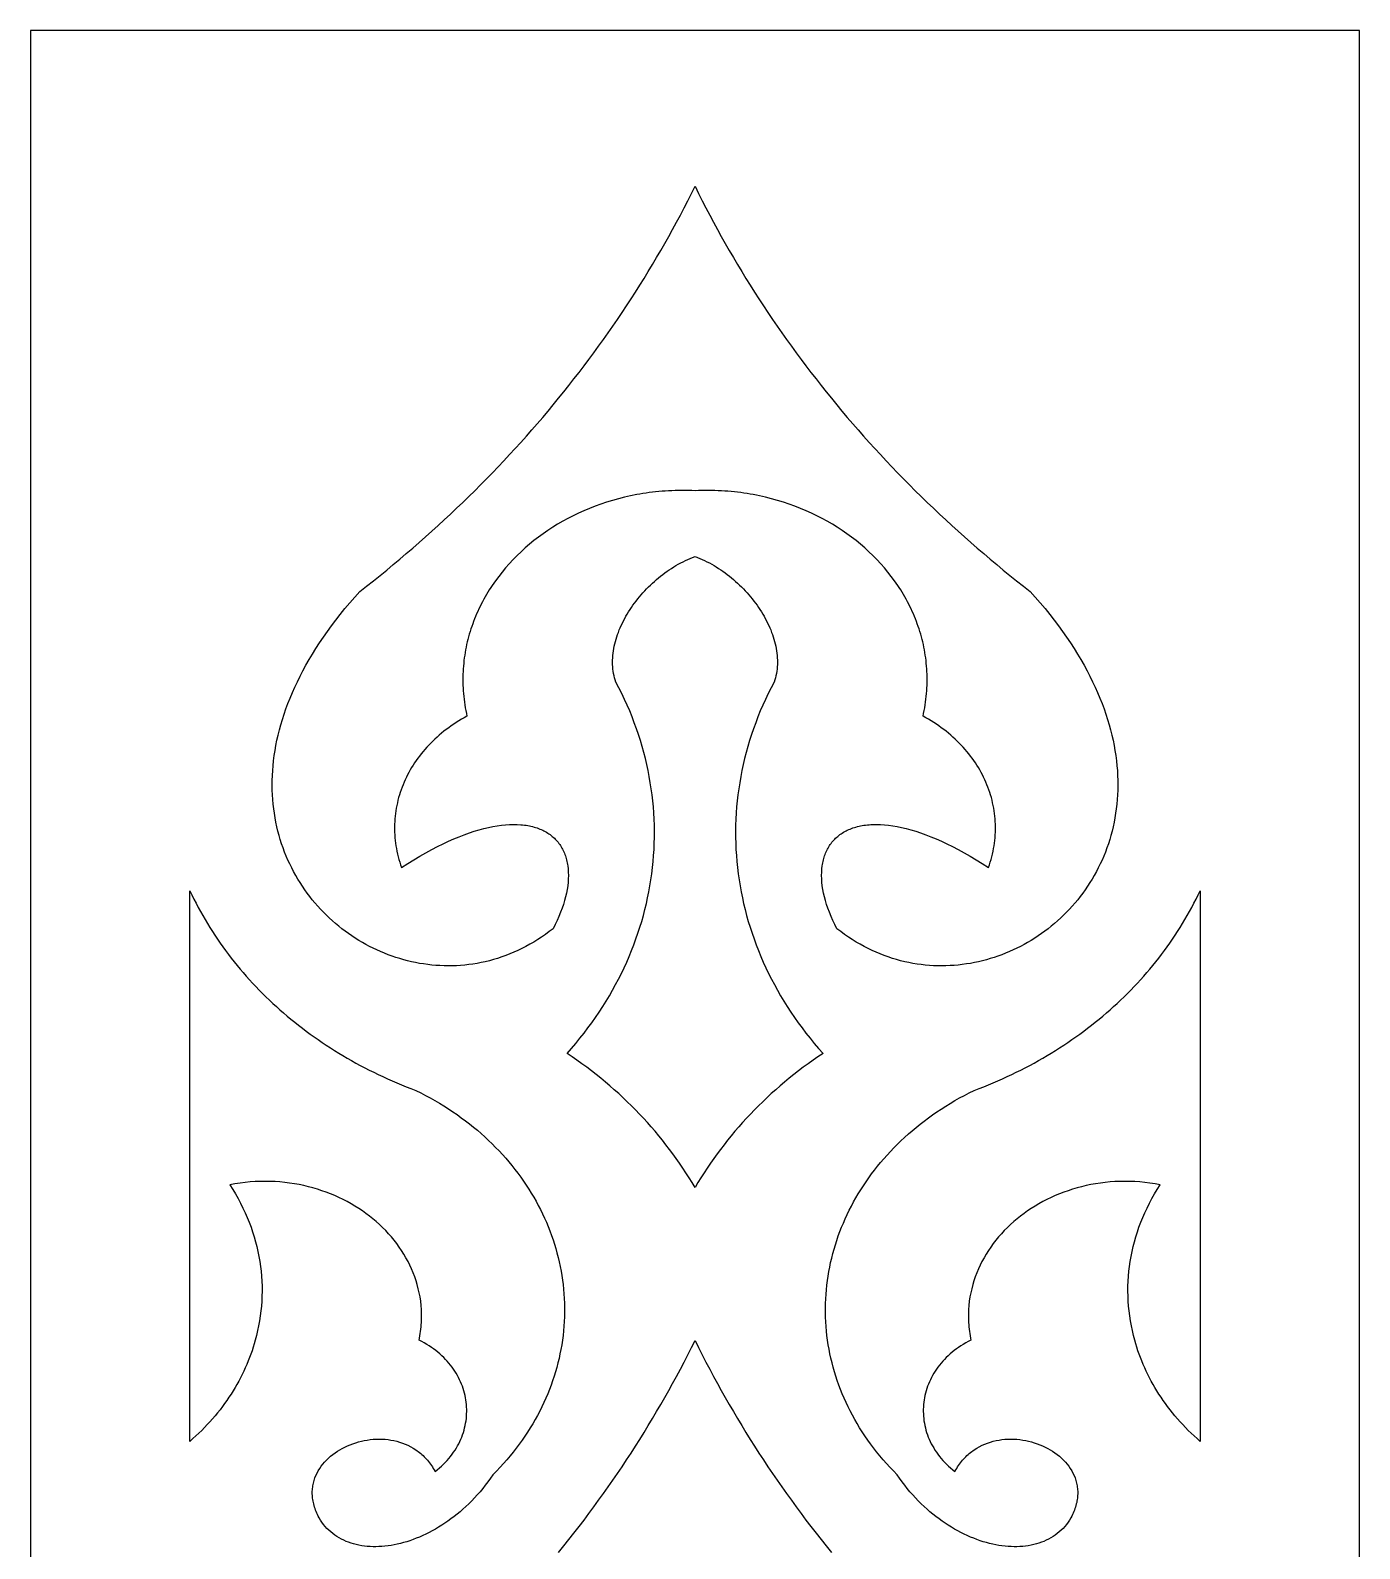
# Model space of a CAD drawing. Extents: x 2404 to 3052, y -2673 to -933.
# Drawn here: x 2801.7 to 3051.7, y -1238.8 to -953.1 of the extents above; entities that cross this region are included whole.
import ezdxf

# ---------------------------------------------------------------- set-up
doc = ezdxf.new("R2010")
doc.units = 0
doc.layers.add('LAYER_1', color=18, linetype='CONTINUOUS')

msp = doc.modelspace()

# ---------------------------------------------------------------- linework, layer by layer
at = {"layer": 'LAYER_1'}
for points in [[(2801.7, -2653.09), (3051.7, -2653.09), (3051.7, -953.09), (2801.7, -953.09)], [(2926.7, -982.43), (2927.37, -983.79), (2928.05, -985.15), (2928.75, -986.5), (2929.46, -987.85), (2930.17, -989.19), (2930.9, -990.53), (2931.64, -991.86), (2932.38, -993.19), (2933.14, -994.51), (2933.91, -995.83), (2934.69, -997.14), (2935.48, -998.45), (2936.27, -999.75), (2937.08, -1001.05), (2937.9, -1002.34), (2938.73, -1003.63), (2939.57, -1004.92), (2940.42, -1006.19), (2941.28, -1007.47), (2942.15, -1008.73), (2943.03, -1010), (2943.92, -1011.25), (2944.82, -1012.5), (2945.72, -1013.75), (2946.64, -1014.99), (2947.57, -1016.23), (2948.51, -1017.46), (2949.46, -1018.68), (2950.41, -1019.9), (2951.38, -1021.11), (2952.36, -1022.32), (2953.34, -1023.52), (2954.34, -1024.71), (2955.34, -1025.9), (2956.36, -1027.09), (2957.38, -1028.26), (2958.41, -1029.43), (2959.46, -1030.6), (2960.51, -1031.76), (2961.57, -1032.91), (2962.64, -1034.06), (2963.72, -1035.2), (2964.81, -1036.34), (2965.91, -1037.46), (2967.01, -1038.59), (2968.13, -1039.7), (2969.25, -1040.81), (2970.39, -1041.91), (2971.53, -1043.01), (2972.68, -1044.1), (2973.84, -1045.18), (2975.01, -1046.26), (2976.19, -1047.33), (2977.38, -1048.39), (2978.57, -1049.45), (2979.78, -1050.5), (2980.99, -1051.54), (2982.21, -1052.58), (2983.44, -1053.61), (2984.68, -1054.63), (2985.93, -1055.64), (2987.18, -1056.65), (2988.45, -1057.65), (2989.72, -1058.65), (2990.69, -1059.73), (2991.63, -1060.81), (2992.53, -1061.89), (2993.4, -1062.97), (2994.24, -1064.04), (2995.05, -1065.12), (2995.83, -1066.18), (2996.58, -1067.25), (2997.3, -1068.31), (2997.98, -1069.37), (2998.64, -1070.43), (2999.27, -1071.48), (2999.86, -1072.52), (3000.43, -1073.57), (3000.97, -1074.61), (3001.48, -1075.64), (3001.97, -1076.67), (3002.42, -1077.7), (3002.85, -1078.72), (3003.25, -1079.73), (3003.62, -1080.74), (3003.97, -1081.74), (3004.29, -1082.74), (3004.59, -1083.73), (3004.86, -1084.72), (3005.1, -1085.7), (3005.32, -1086.67), (3005.51, -1087.64), (3005.68, -1088.6), (3005.83, -1089.55), (3005.95, -1090.5), (3006.05, -1091.44), (3006.13, -1092.37), (3006.18, -1093.3), (3006.21, -1094.21), (3006.22, -1095.12), (3006.2, -1096.02), (3006.17, -1096.91), (3006.11, -1097.8), (3006.03, -1098.67), (3005.93, -1099.54), (3005.81, -1100.4), (3005.67, -1101.25), (3005.52, -1102.09), (3005.34, -1102.92), (3005.14, -1103.74), (3004.92, -1104.55), (3004.69, -1105.35), (3004.44, -1106.14), (3004.17, -1106.92), (3003.88, -1107.69), (3003.57, -1108.45), (3003.25, -1109.2), (3002.91, -1109.93), (3002.55, -1110.66), (3002.18, -1111.38), (3001.8, -1112.08), (3001.39, -1112.77), (3000.97, -1113.45), (3000.54, -1114.12), (3000.09, -1114.77), (2999.63, -1115.42), (2999.16, -1116.05), (2998.67, -1116.67), (2998.17, -1117.27), (2997.65, -1117.87), (2997.13, -1118.45), (2996.59, -1119.01), (2996.03, -1119.56), (2995.47, -1120.1), (2994.9, -1120.63), (2994.31, -1121.14), (2993.71, -1121.64), (2993.11, -1122.12), (2992.49, -1122.59), (2991.86, -1123.04), (2991.22, -1123.48), (2990.58, -1123.9), (2989.92, -1124.31), (2989.26, -1124.7), (2988.59, -1125.08), (2987.91, -1125.44), (2987.22, -1125.79), (2986.53, -1126.12), (2985.83, -1126.43), (2985.12, -1126.73), (2984.4, -1127.01), (2983.68, -1127.27), (2982.96, -1127.52), (2982.22, -1127.75), (2981.49, -1127.96), (2980.74, -1128.15), (2980, -1128.33), (2979.25, -1128.49), (2978.49, -1128.63), (2977.73, -1128.75), (2976.97, -1128.86), (2976.2, -1128.95), (2975.44, -1129.01), (2974.67, -1129.06), (2973.89, -1129.09), (2973.12, -1129.11), (2972.34, -1129.1), (2971.57, -1129.07), (2970.79, -1129.02), (2970.01, -1128.96), (2969.23, -1128.87), (2968.46, -1128.76), (2967.68, -1128.63), (2966.9, -1128.49), (2966.13, -1128.32), (2965.35, -1128.13), (2964.58, -1127.92), (2963.81, -1127.69), (2963.04, -1127.43), (2962.27, -1127.16), (2961.51, -1126.86), (2960.75, -1126.54), (2959.99, -1126.2), (2959.24, -1125.84), (2958.49, -1125.46), (2957.75, -1125.05), (2957.01, -1124.62), (2956.27, -1124.17), (2955.54, -1123.69), (2954.82, -1123.19), (2954.1, -1122.67), (2953.39, -1122.12), (2952.99, -1121.34), (2952.62, -1120.56), (2952.28, -1119.79), (2951.97, -1119.03), (2951.69, -1118.28), (2951.44, -1117.54), (2951.22, -1116.82), (2951.03, -1116.1), (2950.87, -1115.4), (2950.74, -1114.71), (2950.64, -1114.04), (2950.57, -1113.38), (2950.52, -1112.73), (2950.5, -1112.1), (2950.52, -1111.48), (2950.56, -1110.88), (2950.62, -1110.29), (2950.67, -1110.01), (2950.72, -1109.73), (2950.78, -1109.45), (2950.84, -1109.18), (2950.91, -1108.91), (2950.99, -1108.64), (2951.08, -1108.38), (2951.17, -1108.13), (2951.27, -1107.88), (2951.37, -1107.64), (2951.48, -1107.4), (2951.6, -1107.16), (2951.73, -1106.93), (2951.86, -1106.7), (2952, -1106.48), (2952.14, -1106.27), (2952.3, -1106.06), (2952.45, -1105.86), (2952.62, -1105.66), (2952.79, -1105.46), (2952.97, -1105.27), (2953.15, -1105.09), (2953.34, -1104.92), (2953.54, -1104.74), (2953.74, -1104.58), (2953.95, -1104.42), (2954.17, -1104.26), (2954.39, -1104.12), (2954.62, -1103.97), (2954.86, -1103.84), (2955.1, -1103.71), (2955.34, -1103.59), (2955.6, -1103.47), (2955.86, -1103.36), (2956.12, -1103.25), (2956.4, -1103.15), (2956.67, -1103.06), (2956.96, -1102.98), (2957.25, -1102.9), (2957.54, -1102.83), (2957.85, -1102.76), (2958.16, -1102.7), (2958.47, -1102.65), (2958.79, -1102.61), (2959.12, -1102.57), (2959.45, -1102.54), (2959.79, -1102.52), (2960.13, -1102.5), (2960.83, -1102.49), (2961.56, -1102.51), (2962.31, -1102.56), (2963.09, -1102.64), (2963.88, -1102.75), (2964.7, -1102.89), (2965.54, -1103.06), (2966.41, -1103.27), (2967.29, -1103.51), (2968.2, -1103.78), (2969.13, -1104.09), (2970.08, -1104.43), (2971.05, -1104.8), (2972.04, -1105.22), (2973.05, -1105.66), (2974.09, -1106.15), (2975.14, -1106.67), (2976.21, -1107.23), (2977.31, -1107.83), (2978.42, -1108.46), (2979.55, -1109.14), (2980.71, -1109.85), (2981.88, -1110.6), (2982.06, -1110.1), (2982.22, -1109.59), (2982.38, -1109.08), (2982.52, -1108.57), (2982.64, -1108.06), (2982.76, -1107.55), (2982.86, -1107.04), (2982.94, -1106.52), (2983.02, -1106.01), (2983.08, -1105.5), (2983.13, -1104.99), (2983.17, -1104.48), (2983.2, -1103.97), (2983.21, -1103.46), (2983.21, -1102.95), (2983.2, -1102.44), (2983.17, -1101.93), (2983.14, -1101.42), (2983.09, -1100.92), (2983.03, -1100.42), (2982.96, -1099.91), (2982.88, -1099.41), (2982.78, -1098.92), (2982.67, -1098.42), (2982.56, -1097.93), (2982.43, -1097.44), (2982.28, -1096.95), (2982.13, -1096.46), (2981.97, -1095.98), (2981.79, -1095.5), (2981.6, -1095.03), (2981.41, -1094.55), (2981.2, -1094.08), (2980.98, -1093.62), (2980.75, -1093.16), (2980.5, -1092.7), (2980.25, -1092.25), (2979.99, -1091.8), (2979.71, -1091.35), (2979.43, -1090.91), (2979.13, -1090.48), (2978.83, -1090.05), (2978.51, -1089.62), (2978.18, -1089.2), (2977.85, -1088.79), (2977.5, -1088.38), (2977.14, -1087.97), (2976.78, -1087.58), (2976.4, -1087.18), (2976.01, -1086.8), (2975.61, -1086.42), (2975.21, -1086.05), (2974.79, -1085.68), (2974.36, -1085.32), (2973.93, -1084.97), (2973.48, -1084.63), (2973.02, -1084.29), (2972.56, -1083.96), (2972.09, -1083.63), (2971.6, -1083.32), (2971.11, -1083.01), (2970.61, -1082.71), (2970.1, -1082.42), (2969.58, -1082.14), (2969.69, -1081.6), (2969.8, -1081.07), (2969.9, -1080.54), (2969.98, -1080.01), (2970.06, -1079.48), (2970.13, -1078.95), (2970.19, -1078.42), (2970.24, -1077.89), (2970.28, -1077.37), (2970.31, -1076.84), (2970.34, -1076.32), (2970.35, -1075.8), (2970.36, -1075.28), (2970.35, -1074.76), (2970.34, -1074.24), (2970.32, -1073.72), (2970.29, -1073.21), (2970.25, -1072.69), (2970.2, -1072.18), (2970.15, -1071.67), (2970.09, -1071.17), (2970.01, -1070.66), (2969.93, -1070.16), (2969.84, -1069.66), (2969.75, -1069.16), (2969.64, -1068.66), (2969.53, -1068.16), (2969.41, -1067.67), (2969.28, -1067.18), (2969.14, -1066.69), (2968.99, -1066.21), (2968.84, -1065.72), (2968.68, -1065.24), (2968.51, -1064.76), (2968.34, -1064.29), (2968.15, -1063.81), (2967.96, -1063.34), (2967.76, -1062.88), (2967.56, -1062.41), (2967.34, -1061.95), (2967.12, -1061.49), (2966.89, -1061.04), (2966.66, -1060.59), (2966.42, -1060.14), (2966.17, -1059.69), (2965.91, -1059.25), (2965.65, -1058.81), (2965.38, -1058.37), (2965.1, -1057.94), (2964.82, -1057.51), (2964.53, -1057.09), (2964.23, -1056.67), (2963.62, -1055.83), (2962.98, -1055.02), (2962.31, -1054.22), (2961.62, -1053.43), (2960.91, -1052.66), (2960.17, -1051.91), (2959.41, -1051.18), (2958.62, -1050.47), (2957.82, -1049.77), (2956.99, -1049.09), (2956.14, -1048.43), (2955.27, -1047.8), (2954.37, -1047.18), (2953.46, -1046.58), (2952.53, -1046), (2951.57, -1045.45), (2950.6, -1044.92), (2949.61, -1044.41), (2948.61, -1043.92), (2947.58, -1043.46), (2946.54, -1043.02), (2945.48, -1042.61), (2944.41, -1042.22), (2943.32, -1041.86), (2942.22, -1041.52), (2941.1, -1041.21), (2939.96, -1040.93), (2938.82, -1040.67), (2938.24, -1040.55), (2937.66, -1040.44), (2937.07, -1040.34), (2936.48, -1040.24), (2935.89, -1040.15), (2935.3, -1040.07), (2934.7, -1039.99), (2934.1, -1039.93), (2933.5, -1039.86), (2932.89, -1039.81), (2932.28, -1039.77), (2931.67, -1039.73), (2931.06, -1039.7), (2930.44, -1039.68), (2929.82, -1039.66), (2929.2, -1039.65), (2928.58, -1039.66), (2927.95, -1039.66), (2927.33, -1039.68), (2926.7, -1039.71), (2926.07, -1039.68), (2925.44, -1039.66), (2924.81, -1039.66), (2924.19, -1039.65), (2923.57, -1039.66), (2922.95, -1039.68), (2922.33, -1039.7), (2921.72, -1039.73), (2921.11, -1039.77), (2920.5, -1039.81), (2919.89, -1039.86), (2919.29, -1039.93), (2918.69, -1039.99), (2918.09, -1040.07), (2917.5, -1040.15), (2916.91, -1040.24), (2916.32, -1040.34), (2915.74, -1040.44), (2914.57, -1040.67), (2913.43, -1040.93), (2912.29, -1041.21), (2911.18, -1041.52), (2910.07, -1041.86), (2908.98, -1042.22), (2907.91, -1042.61), (2906.85, -1043.02), (2905.81, -1043.46), (2904.78, -1043.92), (2903.78, -1044.41), (2902.79, -1044.92), (2901.82, -1045.45), (2900.86, -1046), (2899.93, -1046.58), (2899.02, -1047.18), (2898.13, -1047.8), (2897.25, -1048.43), (2896.4, -1049.09), (2895.57, -1049.77), (2894.77, -1050.47), (2893.98, -1051.18), (2893.22, -1051.91), (2892.48, -1052.66), (2891.77, -1053.43), (2891.08, -1054.22), (2890.41, -1055.02), (2889.77, -1055.83), (2889.16, -1056.67), (2888.86, -1057.09), (2888.57, -1057.51), (2888.29, -1057.94), (2888.01, -1058.37), (2887.74, -1058.81), (2887.48, -1059.25), (2887.22, -1059.69), (2886.97, -1060.14), (2886.73, -1060.59), (2886.5, -1061.04), (2886.27, -1061.49), (2886.05, -1061.95), (2885.84, -1062.41), (2885.63, -1062.88), (2885.43, -1063.34), (2885.24, -1063.81), (2885.06, -1064.29), (2884.88, -1064.76), (2884.71, -1065.24), (2884.55, -1065.72), (2884.4, -1066.21), (2884.25, -1066.69), (2884.11, -1067.18), (2883.98, -1067.67), (2883.86, -1068.16), (2883.75, -1068.66), (2883.64, -1069.16), (2883.55, -1069.66), (2883.46, -1070.16), (2883.38, -1070.66), (2883.31, -1071.17), (2883.24, -1071.67), (2883.19, -1072.18), (2883.14, -1072.69), (2883.1, -1073.21), (2883.07, -1073.72), (2883.05, -1074.24), (2883.04, -1074.76), (2883.03, -1075.28), (2883.04, -1075.8), (2883.05, -1076.32), (2883.08, -1076.84), (2883.11, -1077.37), (2883.15, -1077.89), (2883.2, -1078.42), (2883.26, -1078.95), (2883.33, -1079.48), (2883.41, -1080.01), (2883.49, -1080.54), (2883.59, -1081.07), (2883.7, -1081.6), (2883.81, -1082.14), (2883.29, -1082.42), (2882.78, -1082.71), (2882.28, -1083.01), (2881.79, -1083.32), (2881.31, -1083.63), (2880.83, -1083.96), (2880.37, -1084.29), (2879.91, -1084.63), (2879.46, -1084.97), (2879.03, -1085.32), (2878.6, -1085.68), (2878.18, -1086.05), (2877.78, -1086.42), (2877.38, -1086.8), (2876.99, -1087.18), (2876.62, -1087.58), (2876.25, -1087.97), (2875.89, -1088.38), (2875.54, -1088.79), (2875.21, -1089.2), (2874.88, -1089.62), (2874.56, -1090.05), (2874.26, -1090.48), (2873.96, -1090.91), (2873.68, -1091.35), (2873.4, -1091.8), (2873.14, -1092.25), (2872.89, -1092.7), (2872.64, -1093.16), (2872.41, -1093.62), (2872.19, -1094.08), (2871.98, -1094.55), (2871.79, -1095.03), (2871.6, -1095.5), (2871.42, -1095.98), (2871.26, -1096.46), (2871.11, -1096.95), (2870.96, -1097.44), (2870.83, -1097.93), (2870.72, -1098.42), (2870.61, -1098.92), (2870.51, -1099.41), (2870.43, -1099.91), (2870.36, -1100.42), (2870.3, -1100.92), (2870.25, -1101.42), (2870.22, -1101.93), (2870.19, -1102.44), (2870.18, -1102.95), (2870.18, -1103.46), (2870.19, -1103.97), (2870.22, -1104.48), (2870.26, -1104.99), (2870.31, -1105.5), (2870.37, -1106.01), (2870.45, -1106.52), (2870.53, -1107.04), (2870.63, -1107.55), (2870.75, -1108.06), (2870.87, -1108.57), (2871.01, -1109.08), (2871.17, -1109.59), (2871.33, -1110.1), (2871.51, -1110.6), (2872.68, -1109.85), (2873.84, -1109.14), (2874.97, -1108.46), (2876.08, -1107.83), (2877.18, -1107.23), (2878.25, -1106.67), (2879.3, -1106.15), (2880.34, -1105.66), (2881.35, -1105.22), (2882.34, -1104.8), (2883.31, -1104.43), (2884.26, -1104.09), (2885.19, -1103.78), (2886.1, -1103.51), (2886.98, -1103.27), (2887.85, -1103.06), (2888.69, -1102.89), (2889.51, -1102.75), (2890.3, -1102.64), (2891.08, -1102.56), (2891.83, -1102.51), (2892.56, -1102.49), (2893.26, -1102.5), (2893.94, -1102.54), (2894.27, -1102.57), (2894.6, -1102.61), (2894.92, -1102.65), (2895.24, -1102.7), (2895.54, -1102.76), (2895.85, -1102.83), (2896.14, -1102.9), (2896.43, -1102.98), (2896.72, -1103.06), (2896.99, -1103.15), (2897.27, -1103.25), (2897.53, -1103.36), (2897.79, -1103.47), (2898.05, -1103.59), (2898.29, -1103.71), (2898.53, -1103.84), (2898.77, -1103.97), (2899, -1104.12), (2899.22, -1104.26), (2899.44, -1104.42), (2899.65, -1104.58), (2899.85, -1104.74), (2900.05, -1104.92), (2900.24, -1105.09), (2900.42, -1105.27), (2900.6, -1105.46), (2900.77, -1105.66), (2900.94, -1105.86), (2901.09, -1106.06), (2901.25, -1106.27), (2901.39, -1106.48), (2901.53, -1106.7), (2901.66, -1106.93), (2901.79, -1107.16), (2901.91, -1107.4), (2902.02, -1107.64), (2902.12, -1107.88), (2902.22, -1108.13), (2902.31, -1108.38), (2902.4, -1108.64), (2902.48, -1108.91), (2902.55, -1109.18), (2902.61, -1109.45), (2902.67, -1109.73), (2902.72, -1110.01), (2902.77, -1110.29), (2902.83, -1110.88), (2902.87, -1111.48), (2902.89, -1112.1), (2902.87, -1112.73), (2902.82, -1113.38), (2902.75, -1114.04), (2902.65, -1114.71), (2902.52, -1115.4), (2902.36, -1116.1), (2902.17, -1116.82), (2901.95, -1117.54), (2901.7, -1118.28), (2901.42, -1119.03), (2901.11, -1119.79), (2900.77, -1120.56), (2900.4, -1121.34), (2900, -1122.12), (2899.29, -1122.67), (2898.57, -1123.19), (2897.85, -1123.69), (2897.12, -1124.17), (2896.38, -1124.62), (2895.65, -1125.05), (2894.9, -1125.46), (2894.15, -1125.84), (2893.4, -1126.2), (2892.64, -1126.54), (2891.88, -1126.86), (2891.12, -1127.16), (2890.35, -1127.43), (2889.58, -1127.69), (2888.81, -1127.92), (2888.04, -1128.13), (2887.26, -1128.32), (2886.49, -1128.49), (2885.71, -1128.63), (2884.93, -1128.76), (2884.16, -1128.87), (2883.38, -1128.96), (2882.6, -1129.02), (2881.82, -1129.07), (2881.05, -1129.1), (2880.27, -1129.11), (2879.5, -1129.09), (2878.72, -1129.06), (2877.95, -1129.01), (2877.19, -1128.95), (2876.42, -1128.86), (2875.66, -1128.75), (2874.9, -1128.63), (2874.15, -1128.49), (2873.39, -1128.33), (2872.65, -1128.15), (2871.91, -1127.96), (2871.17, -1127.75), (2870.44, -1127.52), (2869.71, -1127.27), (2868.99, -1127.01), (2868.27, -1126.73), (2867.56, -1126.43), (2866.86, -1126.12), (2866.17, -1125.79), (2865.48, -1125.44), (2864.8, -1125.08), (2864.13, -1124.7), (2863.47, -1124.31), (2862.81, -1123.9), (2862.17, -1123.48), (2861.53, -1123.04), (2860.9, -1122.59), (2860.28, -1122.12), (2859.68, -1121.64), (2859.08, -1121.14), (2858.49, -1120.63), (2857.92, -1120.1), (2857.36, -1119.56), (2856.8, -1119.01), (2856.27, -1118.45), (2855.74, -1117.87), (2855.22, -1117.27), (2854.72, -1116.67), (2854.23, -1116.05), (2853.76, -1115.42), (2853.3, -1114.77), (2852.85, -1114.12), (2852.42, -1113.45), (2852, -1112.77), (2851.6, -1112.08), (2851.21, -1111.38), (2850.84, -1110.66), (2850.48, -1109.93), (2850.14, -1109.2), (2849.82, -1108.45), (2849.51, -1107.69), (2849.22, -1106.92), (2848.95, -1106.14), (2848.7, -1105.35), (2848.47, -1104.55), (2848.25, -1103.74), (2848.05, -1102.92), (2847.87, -1102.09), (2847.72, -1101.25), (2847.58, -1100.4), (2847.46, -1099.54), (2847.36, -1098.67), (2847.28, -1097.8), (2847.22, -1096.91), (2847.19, -1096.02), (2847.17, -1095.12), (2847.18, -1094.21), (2847.21, -1093.3), (2847.27, -1092.37), (2847.34, -1091.44), (2847.44, -1090.5), (2847.56, -1089.55), (2847.71, -1088.6), (2847.88, -1087.64), (2848.07, -1086.67), (2848.29, -1085.7), (2848.53, -1084.72), (2848.8, -1083.73), (2849.1, -1082.74), (2849.42, -1081.74), (2849.77, -1080.74), (2850.14, -1079.73), (2850.54, -1078.72), (2850.97, -1077.7), (2851.42, -1076.67), (2851.91, -1075.64), (2852.42, -1074.61), (2852.96, -1073.57), (2853.53, -1072.52), (2854.12, -1071.48), (2854.75, -1070.43), (2855.41, -1069.37), (2856.09, -1068.31), (2856.81, -1067.25), (2857.56, -1066.18), (2858.34, -1065.12), (2859.15, -1064.04), (2859.99, -1062.97), (2860.86, -1061.89), (2861.76, -1060.81), (2862.7, -1059.73), (2863.67, -1058.65), (2864.94, -1057.65), (2866.21, -1056.65), (2867.46, -1055.64), (2868.71, -1054.63), (2869.95, -1053.61), (2871.18, -1052.58), (2872.4, -1051.54), (2873.62, -1050.5), (2874.82, -1049.45), (2876.02, -1048.39), (2877.2, -1047.33), (2878.38, -1046.26), (2879.55, -1045.18), (2880.71, -1044.1), (2881.86, -1043.01), (2883, -1041.91), (2884.14, -1040.81), (2885.26, -1039.7), (2886.38, -1038.59), (2887.49, -1037.46), (2888.58, -1036.34), (2889.67, -1035.2), (2890.75, -1034.06), (2891.82, -1032.91), (2892.88, -1031.76), (2893.93, -1030.6), (2894.98, -1029.43), (2896.01, -1028.26), (2897.03, -1027.09), (2898.05, -1025.9), (2899.05, -1024.71), (2900.05, -1023.52), (2901.03, -1022.32), (2902.01, -1021.11), (2902.98, -1019.9), (2903.93, -1018.68), (2904.88, -1017.46), (2905.82, -1016.23), (2906.75, -1014.99), (2907.67, -1013.75), (2908.57, -1012.5), (2909.47, -1011.25), (2910.36, -1010), (2911.24, -1008.73), (2912.11, -1007.47), (2912.97, -1006.19), (2913.82, -1004.92), (2914.66, -1003.63), (2915.49, -1002.34), (2916.31, -1001.05), (2917.12, -999.75), (2917.91, -998.45), (2918.7, -997.14), (2919.48, -995.83), (2920.25, -994.51), (2921.01, -993.19), (2921.76, -991.86), (2922.49, -990.53), (2923.22, -989.19), (2923.94, -987.85), (2924.64, -986.5), (2925.34, -985.15), (2926.02, -983.79)], [(2926.7, -1052.1), (2927.15, -1052.27), (2927.61, -1052.46), (2928.06, -1052.65), (2928.51, -1052.86), (2928.95, -1053.07), (2929.4, -1053.3), (2929.83, -1053.54), (2930.27, -1053.78), (2930.7, -1054.04), (2931.12, -1054.31), (2931.54, -1054.59), (2931.96, -1054.87), (2932.37, -1055.16), (2932.77, -1055.47), (2933.17, -1055.78), (2933.57, -1056.1), (2933.95, -1056.42), (2934.34, -1056.76), (2934.71, -1057.1), (2935.08, -1057.45), (2935.44, -1057.8), (2935.8, -1058.17), (2936.14, -1058.53), (2936.49, -1058.91), (2936.82, -1059.29), (2937.14, -1059.67), (2937.46, -1060.06), (2937.77, -1060.46), (2938.07, -1060.86), (2938.36, -1061.26), (2938.64, -1061.67), (2938.92, -1062.08), (2939.18, -1062.49), (2939.43, -1062.91), (2939.68, -1063.33), (2939.91, -1063.76), (2940.14, -1064.19), (2940.35, -1064.61), (2940.56, -1065.05), (2940.75, -1065.48), (2940.93, -1065.91), (2941.1, -1066.35), (2941.26, -1066.78), (2941.41, -1067.22), (2941.54, -1067.66), (2941.67, -1068.1), (2941.78, -1068.54), (2941.88, -1068.97), (2941.96, -1069.41), (2942.03, -1069.85), (2942.09, -1070.28), (2942.14, -1070.71), (2942.17, -1071.14), (2942.19, -1071.57), (2942.2, -1072), (2942.19, -1072.43), (2942.16, -1072.85), (2942.13, -1073.27), (2942.07, -1073.68), (2942.01, -1074.1), (2941.92, -1074.51), (2941.82, -1074.91), (2941.71, -1075.31), (2941.58, -1075.71), (2941.01, -1076.79), (2940.47, -1077.87), (2939.95, -1078.96), (2939.46, -1080.05), (2938.98, -1081.15), (2938.53, -1082.26), (2938.11, -1083.37), (2937.7, -1084.48), (2937.32, -1085.6), (2936.96, -1086.72), (2936.63, -1087.84), (2936.32, -1088.97), (2936.03, -1090.09), (2935.76, -1091.23), (2935.52, -1092.36), (2935.3, -1093.5), (2935.1, -1094.64), (2934.92, -1095.77), (2934.77, -1096.92), (2934.64, -1098.06), (2934.53, -1099.2), (2934.44, -1100.34), (2934.38, -1101.49), (2934.34, -1102.63), (2934.32, -1103.78), (2934.33, -1104.92), (2934.35, -1106.06), (2934.4, -1107.2), (2934.47, -1108.34), (2934.57, -1109.48), (2934.68, -1110.62), (2934.82, -1111.76), (2934.98, -1112.89), (2935.16, -1114.02), (2935.37, -1115.15), (2935.6, -1116.28), (2935.84, -1117.4), (2936.12, -1118.52), (2936.41, -1119.63), (2936.72, -1120.74), (2937.06, -1121.85), (2937.42, -1122.96), (2937.8, -1124.05), (2938.2, -1125.15), (2938.62, -1126.23), (2939.07, -1127.32), (2939.53, -1128.39), (2940.02, -1129.47), (2940.53, -1130.53), (2941.07, -1131.59), (2941.62, -1132.64), (2942.19, -1133.69), (2942.79, -1134.72), (2943.41, -1135.76), (2944.05, -1136.78), (2944.71, -1137.79), (2945.39, -1138.8), (2946.1, -1139.8), (2946.82, -1140.79), (2947.57, -1141.77), (2948.34, -1142.74), (2949.12, -1143.7), (2949.93, -1144.66), (2950.77, -1145.6), (2949.82, -1146.23), (2948.89, -1146.87), (2947.97, -1147.53), (2947.06, -1148.19), (2946.17, -1148.87), (2945.28, -1149.55), (2944.41, -1150.25), (2943.55, -1150.96), (2942.71, -1151.68), (2941.87, -1152.41), (2941.05, -1153.15), (2940.24, -1153.9), (2939.44, -1154.66), (2938.65, -1155.43), (2937.88, -1156.21), (2937.12, -1156.99), (2936.37, -1157.79), (2935.63, -1158.6), (2934.91, -1159.42), (2934.2, -1160.24), (2933.5, -1161.08), (2932.82, -1161.92), (2932.15, -1162.77), (2931.49, -1163.63), (2930.84, -1164.5), (2930.21, -1165.38), (2929.59, -1166.26), (2928.98, -1167.16), (2928.39, -1168.06), (2927.81, -1168.97), (2927.25, -1169.88), (2926.7, -1170.81), (2926.14, -1169.88), (2925.58, -1168.97), (2925, -1168.06), (2924.41, -1167.16), (2923.8, -1166.26), (2923.18, -1165.38), (2922.55, -1164.5), (2921.9, -1163.63), (2921.24, -1162.77), (2920.57, -1161.92), (2919.89, -1161.08), (2919.19, -1160.24), (2918.48, -1159.42), (2917.76, -1158.6), (2917.02, -1157.79), (2916.27, -1156.99), (2915.51, -1156.21), (2914.74, -1155.43), (2913.95, -1154.66), (2913.15, -1153.9), (2912.34, -1153.15), (2911.52, -1152.41), (2910.68, -1151.68), (2909.84, -1150.96), (2908.98, -1150.25), (2908.11, -1149.55), (2907.22, -1148.87), (2906.33, -1148.19), (2905.42, -1147.53), (2904.5, -1146.87), (2903.57, -1146.23), (2902.63, -1145.6), (2903.46, -1144.66), (2904.27, -1143.7), (2905.06, -1142.74), (2905.82, -1141.77), (2906.57, -1140.79), (2907.29, -1139.8), (2908, -1138.8), (2908.68, -1137.79), (2909.34, -1136.78), (2909.98, -1135.76), (2910.6, -1134.72), (2911.2, -1133.69), (2911.77, -1132.64), (2912.32, -1131.59), (2912.86, -1130.53), (2913.37, -1129.47), (2913.86, -1128.39), (2914.32, -1127.32), (2914.77, -1126.23), (2915.19, -1125.15), (2915.59, -1124.05), (2915.97, -1122.96), (2916.33, -1121.85), (2916.67, -1120.74), (2916.98, -1119.63), (2917.28, -1118.52), (2917.55, -1117.4), (2917.79, -1116.28), (2918.02, -1115.15), (2918.23, -1114.02), (2918.41, -1112.89), (2918.57, -1111.76), (2918.71, -1110.62), (2918.82, -1109.48), (2918.92, -1108.34), (2918.99, -1107.2), (2919.04, -1106.06), (2919.06, -1104.92), (2919.07, -1103.78), (2919.05, -1102.63), (2919.01, -1101.49), (2918.95, -1100.34), (2918.86, -1099.2), (2918.75, -1098.06), (2918.62, -1096.92), (2918.47, -1095.77), (2918.29, -1094.64), (2918.09, -1093.5), (2917.87, -1092.36), (2917.63, -1091.23), (2917.36, -1090.09), (2917.07, -1088.97), (2916.76, -1087.84), (2916.43, -1086.72), (2916.07, -1085.6), (2915.69, -1084.48), (2915.28, -1083.37), (2914.86, -1082.26), (2914.41, -1081.15), (2913.93, -1080.05), (2913.44, -1078.96), (2912.92, -1077.87), (2912.38, -1076.79), (2911.81, -1075.71), (2911.68, -1075.31), (2911.57, -1074.91), (2911.47, -1074.51), (2911.38, -1074.1), (2911.32, -1073.68), (2911.26, -1073.27), (2911.23, -1072.85), (2911.2, -1072.43), (2911.19, -1072), (2911.2, -1071.57), (2911.22, -1071.14), (2911.25, -1070.71), (2911.3, -1070.28), (2911.36, -1069.85), (2911.43, -1069.41), (2911.51, -1068.97), (2911.61, -1068.54), (2911.72, -1068.1), (2911.85, -1067.66), (2911.98, -1067.22), (2912.13, -1066.78), (2912.29, -1066.35), (2912.46, -1065.91), (2912.64, -1065.48), (2912.83, -1065.05), (2913.04, -1064.61), (2913.25, -1064.19), (2913.48, -1063.76), (2913.71, -1063.33), (2913.96, -1062.91), (2914.21, -1062.49), (2914.48, -1062.08), (2914.75, -1061.67), (2915.03, -1061.26), (2915.32, -1060.86), (2915.62, -1060.46), (2915.93, -1060.06), (2916.25, -1059.67), (2916.57, -1059.29), (2916.91, -1058.91), (2917.25, -1058.53), (2917.59, -1058.17), (2917.95, -1057.8), (2918.31, -1057.45), (2918.68, -1057.1), (2919.05, -1056.76), (2919.44, -1056.42), (2919.82, -1056.1), (2920.22, -1055.78), (2920.62, -1055.47), (2921.02, -1055.16), (2921.43, -1054.87), (2921.85, -1054.59), (2922.27, -1054.31), (2922.69, -1054.04), (2923.12, -1053.78), (2923.56, -1053.54), (2924, -1053.3), (2924.44, -1053.07), (2924.88, -1052.86), (2925.33, -1052.65), (2925.78, -1052.46), (2926.24, -1052.27)], [(2831.7, -1114.99), (2832.07, -1115.77), (2832.46, -1116.56), (2832.85, -1117.33), (2833.26, -1118.1), (2833.68, -1118.87), (2834.1, -1119.63), (2834.54, -1120.39), (2834.99, -1121.14), (2835.45, -1121.88), (2835.92, -1122.62), (2836.4, -1123.36), (2836.88, -1124.09), (2837.38, -1124.81), (2837.89, -1125.53), (2838.41, -1126.24), (2838.94, -1126.94), (2839.47, -1127.64), (2840.02, -1128.34), (2840.58, -1129.02), (2841.14, -1129.7), (2841.72, -1130.38), (2842.3, -1131.05), (2842.9, -1131.71), (2843.5, -1132.37), (2844.11, -1133.01), (2844.73, -1133.66), (2845.36, -1134.29), (2846, -1134.92), (2846.65, -1135.54), (2847.3, -1136.16), (2847.97, -1136.77), (2848.64, -1137.37), (2849.32, -1137.97), (2850.01, -1138.55), (2850.71, -1139.13), (2851.41, -1139.71), (2852.13, -1140.27), (2852.85, -1140.83), (2853.58, -1141.38), (2854.31, -1141.93), (2855.06, -1142.46), (2855.81, -1142.99), (2856.57, -1143.51), (2857.34, -1144.02), (2858.12, -1144.53), (2858.9, -1145.02), (2859.69, -1145.51), (2860.49, -1145.99), (2861.3, -1146.47), (2862.11, -1146.93), (2862.93, -1147.39), (2863.75, -1147.84), (2864.59, -1148.28), (2865.43, -1148.71), (2866.27, -1149.13), (2867.13, -1149.54), (2867.99, -1149.95), (2868.85, -1150.35), (2869.73, -1150.73), (2870.61, -1151.11), (2871.49, -1151.48), (2872.38, -1151.85), (2873.28, -1152.2), (2874.19, -1152.54), (2875.1, -1153), (2876.01, -1153.47), (2876.9, -1153.95), (2877.77, -1154.44), (2878.64, -1154.95), (2879.48, -1155.47), (2880.32, -1156), (2881.14, -1156.55), (2881.94, -1157.1), (2882.74, -1157.67), (2883.51, -1158.25), (2884.28, -1158.84), (2885.02, -1159.44), (2885.76, -1160.05), (2886.48, -1160.67), (2887.18, -1161.3), (2887.87, -1161.94), (2888.55, -1162.59), (2889.2, -1163.26), (2889.85, -1163.93), (2890.48, -1164.61), (2891.09, -1165.29), (2891.69, -1165.99), (2892.27, -1166.7), (2892.84, -1167.41), (2893.39, -1168.13), (2893.92, -1168.87), (2894.44, -1169.6), (2894.95, -1170.35), (2895.43, -1171.1), (2895.9, -1171.86), (2896.36, -1172.63), (2896.8, -1173.4), (2897.22, -1174.18), (2897.62, -1174.97), (2898.01, -1175.76), (2898.38, -1176.56), (2898.74, -1177.36), (2899.08, -1178.17), (2899.4, -1178.99), (2899.7, -1179.81), (2899.99, -1180.63), (2900.26, -1181.46), (2900.51, -1182.29), (2900.74, -1183.13), (2900.96, -1183.97), (2901.16, -1184.82), (2901.34, -1185.66), (2901.5, -1186.52), (2901.65, -1187.37), (2901.78, -1188.23), (2901.89, -1189.09), (2901.98, -1189.95), (2902.05, -1190.82), (2902.1, -1191.68), (2902.14, -1192.55), (2902.16, -1193.42), (2902.16, -1194.3), (2902.14, -1195.17), (2902.1, -1196.04), (2902.04, -1196.92), (2901.96, -1197.79), (2901.87, -1198.67), (2901.75, -1199.55), (2901.62, -1200.4), (2901.47, -1201.26), (2901.3, -1202.11), (2901.12, -1202.96), (2900.91, -1203.81), (2900.69, -1204.65), (2900.45, -1205.49), (2900.19, -1206.33), (2899.92, -1207.17), (2899.63, -1208), (2899.32, -1208.82), (2898.99, -1209.65), (2898.64, -1210.46), (2898.27, -1211.28), (2897.89, -1212.08), (2897.49, -1212.89), (2897.07, -1213.68), (2896.64, -1214.48), (2896.18, -1215.26), (2895.71, -1216.04), (2895.22, -1216.82), (2894.72, -1217.58), (2894.19, -1218.34), (2893.65, -1219.1), (2893.09, -1219.84), (2892.51, -1220.58), (2891.92, -1221.31), (2891.31, -1222.04), (2890.68, -1222.75), (2890.03, -1223.46), (2889.37, -1224.16), (2888.68, -1224.85), (2888.22, -1225.52), (2887.75, -1226.18), (2887.26, -1226.82), (2886.77, -1227.44), (2886.26, -1228.05), (2885.75, -1228.64), (2885.23, -1229.21), (2884.7, -1229.76), (2884.16, -1230.3), (2883.61, -1230.82), (2883.06, -1231.33), (2882.5, -1231.81), (2881.94, -1232.28), (2881.37, -1232.73), (2880.8, -1233.17), (2880.22, -1233.59), (2879.63, -1233.99), (2879.05, -1234.37), (2878.46, -1234.74), (2877.87, -1235.09), (2877.27, -1235.42), (2876.67, -1235.73), (2876.08, -1236.03), (2875.48, -1236.31), (2874.88, -1236.57), (2874.28, -1236.82), (2873.68, -1237.05), (2873.08, -1237.26), (2872.48, -1237.45), (2871.89, -1237.62), (2871.3, -1237.78), (2870.71, -1237.92), (2870.12, -1238.04), (2869.54, -1238.14), (2868.96, -1238.23), (2868.38, -1238.3), (2867.81, -1238.35), (2867.25, -1238.38), (2866.69, -1238.4), (2866.14, -1238.4), (2865.59, -1238.38), (2865.06, -1238.34), (2864.53, -1238.28), (2864.01, -1238.21), (2863.49, -1238.12), (2862.99, -1238.01), (2862.49, -1237.88), (2862.01, -1237.74), (2861.54, -1237.57), (2861.07, -1237.39), (2860.62, -1237.19), (2860.18, -1236.97), (2859.75, -1236.74), (2859.34, -1236.48), (2858.94, -1236.21), (2858.55, -1235.92), (2858.18, -1235.61), (2857.82, -1235.29), (2857.47, -1234.94), (2857.14, -1234.58), (2856.83, -1234.2), (2856.54, -1233.8), (2856.26, -1233.38), (2855.99, -1232.94), (2855.84, -1232.65), (2855.7, -1232.36), (2855.57, -1232.07), (2855.44, -1231.78), (2855.33, -1231.49), (2855.23, -1231.21), (2855.14, -1230.93), (2855.05, -1230.64), (2854.98, -1230.36), (2854.92, -1230.09), (2854.86, -1229.81), (2854.81, -1229.54), (2854.78, -1229.27), (2854.75, -1229), (2854.73, -1228.73), (2854.72, -1228.46), (2854.72, -1228.2), (2854.72, -1227.94), (2854.74, -1227.68), (2854.76, -1227.42), (2854.79, -1227.17), (2854.83, -1226.92), (2854.87, -1226.67), (2854.93, -1226.42), (2854.99, -1226.18), (2855.05, -1225.93), (2855.13, -1225.69), (2855.21, -1225.46), (2855.4, -1224.99), (2855.61, -1224.54), (2855.85, -1224.1), (2856.11, -1223.67), (2856.4, -1223.26), (2856.71, -1222.86), (2857.04, -1222.47), (2857.39, -1222.09), (2857.76, -1221.73), (2858.15, -1221.39), (2858.56, -1221.06), (2858.99, -1220.74), (2859.43, -1220.45), (2859.89, -1220.16), (2860.36, -1219.9), (2860.84, -1219.65), (2861.34, -1219.42), (2861.84, -1219.2), (2862.36, -1219.01), (2862.88, -1218.83), (2863.42, -1218.68), (2863.96, -1218.54), (2864.5, -1218.42), (2865.05, -1218.32), (2865.61, -1218.25), (2866.16, -1218.19), (2866.72, -1218.16), (2867.28, -1218.15), (2867.84, -1218.16), (2868.4, -1218.19), (2868.96, -1218.25), (2869.51, -1218.33), (2870.06, -1218.43), (2870.61, -1218.56), (2871.14, -1218.71), (2871.68, -1218.89), (2872.2, -1219.09), (2872.71, -1219.32), (2873.22, -1219.58), (2873.71, -1219.86), (2874.19, -1220.17), (2874.42, -1220.33), (2874.66, -1220.51), (2874.89, -1220.69), (2875.11, -1220.87), (2875.33, -1221.06), (2875.55, -1221.26), (2875.76, -1221.47), (2875.97, -1221.69), (2876.18, -1221.91), (2876.38, -1222.14), (2876.57, -1222.37), (2876.76, -1222.62), (2876.95, -1222.87), (2877.13, -1223.13), (2877.31, -1223.39), (2877.48, -1223.67), (2877.65, -1223.95), (2877.81, -1224.24), (2878.22, -1223.91), (2878.63, -1223.57), (2879.01, -1223.23), (2879.38, -1222.87), (2879.74, -1222.51), (2880.08, -1222.15), (2880.41, -1221.78), (2880.72, -1221.4), (2881.01, -1221.01), (2881.29, -1220.62), (2881.56, -1220.23), (2881.81, -1219.82), (2882.04, -1219.42), (2882.26, -1219.01), (2882.46, -1218.6), (2882.65, -1218.18), (2882.83, -1217.76), (2882.99, -1217.33), (2883.13, -1216.91), (2883.26, -1216.48), (2883.37, -1216.05), (2883.47, -1215.61), (2883.56, -1215.18), (2883.63, -1214.74), (2883.69, -1214.3), (2883.73, -1213.86), (2883.75, -1213.42), (2883.77, -1212.98), (2883.76, -1212.54), (2883.75, -1212.11), (2883.71, -1211.67), (2883.67, -1211.23), (2883.61, -1210.79), (2883.53, -1210.36), (2883.44, -1209.93), (2883.34, -1209.5), (2883.22, -1209.07), (2883.09, -1208.64), (2882.95, -1208.22), (2882.79, -1207.8), (2882.61, -1207.39), (2882.43, -1206.98), (2882.22, -1206.57), (2882.01, -1206.17), (2881.78, -1205.77), (2881.53, -1205.38), (2881.28, -1204.99), (2881, -1204.61), (2880.72, -1204.24), (2880.42, -1203.87), (2880.11, -1203.51), (2879.78, -1203.15), (2879.44, -1202.81), (2879.09, -1202.47), (2878.72, -1202.13), (2878.34, -1201.81), (2877.94, -1201.49), (2877.54, -1201.19), (2877.11, -1200.89), (2876.68, -1200.6), (2876.23, -1200.32), (2875.77, -1200.05), (2875.3, -1199.79), (2874.81, -1199.55), (2874.89, -1199.13), (2874.96, -1198.71), (2875.03, -1198.29), (2875.09, -1197.88), (2875.14, -1197.46), (2875.18, -1197.05), (2875.22, -1196.63), (2875.24, -1196.22), (2875.26, -1195.81), (2875.27, -1195.4), (2875.28, -1195), (2875.27, -1194.59), (2875.25, -1193.78), (2875.19, -1192.98), (2875.1, -1192.19), (2874.98, -1191.4), (2874.83, -1190.63), (2874.66, -1189.85), (2874.46, -1189.09), (2874.24, -1188.34), (2873.98, -1187.59), (2873.7, -1186.86), (2873.4, -1186.13), (2873.07, -1185.42), (2872.72, -1184.71), (2872.34, -1184.02), (2871.94, -1183.34), (2871.52, -1182.67), (2871.07, -1182.01), (2870.6, -1181.37), (2870.11, -1180.73), (2869.6, -1180.11), (2869.07, -1179.51), (2868.52, -1178.92), (2867.95, -1178.34), (2867.36, -1177.78), (2866.75, -1177.23), (2866.12, -1176.7), (2865.47, -1176.19), (2864.81, -1175.69), (2864.13, -1175.21), (2863.44, -1174.74), (2862.72, -1174.3), (2862, -1173.87), (2861.26, -1173.46), (2860.5, -1173.07), (2859.73, -1172.7), (2858.94, -1172.34), (2858.15, -1172.01), (2857.34, -1171.7), (2856.51, -1171.41), (2855.68, -1171.13), (2854.83, -1170.89), (2853.98, -1170.66), (2853.11, -1170.45), (2852.24, -1170.27), (2851.35, -1170.11), (2850.46, -1169.97), (2849.55, -1169.86), (2848.64, -1169.77), (2847.72, -1169.71), (2846.8, -1169.67), (2845.87, -1169.66), (2844.93, -1169.67), (2843.99, -1169.71), (2843.04, -1169.77), (2842.08, -1169.86), (2841.13, -1169.98), (2840.16, -1170.13), (2839.2, -1170.3), (2839.75, -1171.16), (2840.27, -1172.03), (2840.77, -1172.9), (2841.23, -1173.78), (2841.68, -1174.67), (2842.09, -1175.56), (2842.49, -1176.46), (2842.85, -1177.36), (2843.19, -1178.27), (2843.5, -1179.18), (2843.79, -1180.1), (2844.05, -1181.01), (2844.29, -1181.94), (2844.5, -1182.86), (2844.68, -1183.79), (2844.84, -1184.72), (2844.98, -1185.65), (2845.08, -1186.58), (2845.17, -1187.52), (2845.23, -1188.45), (2845.26, -1189.38), (2845.27, -1190.32), (2845.25, -1191.25), (2845.21, -1192.18), (2845.14, -1193.11), (2845.05, -1194.04), (2844.93, -1194.96), (2844.79, -1195.89), (2844.63, -1196.81), (2844.44, -1197.72), (2844.22, -1198.64), (2843.98, -1199.55), (2843.79, -1200.2), (2843.59, -1200.86), (2843.38, -1201.51), (2843.15, -1202.16), (2842.91, -1202.81), (2842.66, -1203.45), (2842.39, -1204.09), (2842.11, -1204.73), (2841.82, -1205.36), (2841.52, -1205.99), (2841.2, -1206.61), (2840.88, -1207.23), (2840.53, -1207.85), (2840.18, -1208.46), (2839.81, -1209.07), (2839.44, -1209.67), (2839.04, -1210.27), (2838.64, -1210.87), (2838.22, -1211.45), (2837.8, -1212.04), (2837.36, -1212.62), (2836.9, -1213.19), (2836.44, -1213.75), (2835.96, -1214.32), (2835.47, -1214.87), (2834.97, -1215.42), (2834.45, -1215.96), (2833.93, -1216.5), (2833.39, -1217.03), (2832.84, -1217.55), (2832.27, -1218.06), (2831.7, -1218.57), (2831.7, -1199.55)], [(3021.69, -1199.55), (3021.69, -1218.57), (3021.12, -1218.06), (3020.55, -1217.55), (3020, -1217.03), (3019.46, -1216.5), (3018.94, -1215.96), (3018.42, -1215.42), (3017.92, -1214.87), (3017.43, -1214.32), (3016.95, -1213.75), (3016.49, -1213.19), (3016.04, -1212.62), (3015.59, -1212.04), (3015.17, -1211.45), (3014.75, -1210.87), (3014.35, -1210.27), (3013.96, -1209.67), (3013.58, -1209.07), (3013.21, -1208.46), (3012.86, -1207.85), (3012.52, -1207.23), (3012.19, -1206.61), (3011.87, -1205.99), (3011.57, -1205.36), (3011.28, -1204.73), (3011, -1204.09), (3010.73, -1203.45), (3010.48, -1202.81), (3010.24, -1202.16), (3010.01, -1201.51), (3009.8, -1200.86), (3009.6, -1200.2), (3009.41, -1199.55), (3009.17, -1198.64), (3008.95, -1197.72), (3008.76, -1196.81), (3008.6, -1195.89), (3008.46, -1194.96), (3008.34, -1194.04), (3008.25, -1193.11), (3008.18, -1192.18), (3008.14, -1191.25), (3008.12, -1190.32), (3008.13, -1189.38), (3008.16, -1188.45), (3008.22, -1187.52), (3008.31, -1186.58), (3008.41, -1185.65), (3008.55, -1184.72), (3008.71, -1183.79), (3008.89, -1182.86), (3009.1, -1181.94), (3009.34, -1181.01), (3009.6, -1180.1), (3009.89, -1179.18), (3010.2, -1178.27), (3010.54, -1177.36), (3010.9, -1176.46), (3011.3, -1175.56), (3011.71, -1174.67), (3012.16, -1173.78), (3012.62, -1172.9), (3013.12, -1172.03), (3013.64, -1171.16), (3014.19, -1170.3), (3013.23, -1170.13), (3012.26, -1169.98), (3011.31, -1169.86), (3010.35, -1169.77), (3009.4, -1169.71), (3008.46, -1169.67), (3007.52, -1169.66), (3006.59, -1169.67), (3005.67, -1169.71), (3004.75, -1169.77), (3003.84, -1169.86), (3002.93, -1169.97), (3002.04, -1170.11), (3001.15, -1170.27), (3000.28, -1170.45), (2999.41, -1170.66), (2998.56, -1170.89), (2997.71, -1171.13), (2996.88, -1171.41), (2996.05, -1171.7), (2995.24, -1172.01), (2994.45, -1172.34), (2993.66, -1172.7), (2992.89, -1173.07), (2992.14, -1173.46), (2991.39, -1173.87), (2990.67, -1174.3), (2989.95, -1174.74), (2989.26, -1175.21), (2988.58, -1175.69), (2987.92, -1176.19), (2987.27, -1176.7), (2986.64, -1177.23), (2986.03, -1177.78), (2985.44, -1178.34), (2984.87, -1178.92), (2984.32, -1179.51), (2983.79, -1180.11), (2983.28, -1180.73), (2982.79, -1181.37), (2982.32, -1182.01), (2981.87, -1182.67), (2981.45, -1183.34), (2981.05, -1184.02), (2980.67, -1184.71), (2980.32, -1185.42), (2979.99, -1186.13), (2979.69, -1186.86), (2979.41, -1187.59), (2979.16, -1188.34), (2978.93, -1189.09), (2978.73, -1189.85), (2978.56, -1190.63), (2978.41, -1191.4), (2978.29, -1192.19), (2978.2, -1192.98), (2978.15, -1193.78), (2978.13, -1194.19), (2978.12, -1194.59), (2978.11, -1195), (2978.12, -1195.4), (2978.13, -1195.81), (2978.15, -1196.22), (2978.17, -1196.63), (2978.21, -1197.05), (2978.25, -1197.46), (2978.3, -1197.88), (2978.36, -1198.29), (2978.43, -1198.71), (2978.5, -1199.13), (2978.58, -1199.55), (2978.09, -1199.79), (2977.62, -1200.05), (2977.16, -1200.32), (2976.71, -1200.6), (2976.28, -1200.89), (2975.85, -1201.19), (2975.45, -1201.49), (2975.05, -1201.81), (2974.67, -1202.13), (2974.3, -1202.47), (2973.95, -1202.81), (2973.61, -1203.15), (2973.28, -1203.51), (2972.97, -1203.87), (2972.67, -1204.24), (2972.39, -1204.61), (2972.11, -1204.99), (2971.86, -1205.38), (2971.61, -1205.77), (2971.38, -1206.17), (2971.17, -1206.57), (2970.97, -1206.98), (2970.78, -1207.39), (2970.6, -1207.8), (2970.44, -1208.22), (2970.3, -1208.64), (2970.17, -1209.07), (2970.05, -1209.5), (2969.95, -1209.93), (2969.86, -1210.36), (2969.78, -1210.79), (2969.72, -1211.23), (2969.68, -1211.67), (2969.64, -1212.11), (2969.63, -1212.54), (2969.63, -1212.98), (2969.64, -1213.42), (2969.66, -1213.86), (2969.71, -1214.3), (2969.76, -1214.74), (2969.83, -1215.18), (2969.92, -1215.61), (2970.02, -1216.05), (2970.13, -1216.48), (2970.26, -1216.91), (2970.41, -1217.33), (2970.56, -1217.76), (2970.74, -1218.18), (2970.93, -1218.6), (2971.13, -1219.01), (2971.35, -1219.42), (2971.59, -1219.82), (2971.83, -1220.23), (2972.1, -1220.62), (2972.38, -1221.01), (2972.67, -1221.4), (2972.98, -1221.78), (2973.31, -1222.15), (2973.65, -1222.51), (2974.01, -1222.87), (2974.38, -1223.23), (2974.76, -1223.57), (2975.17, -1223.91), (2975.58, -1224.24), (2975.74, -1223.95), (2975.91, -1223.67), (2976.08, -1223.39), (2976.26, -1223.13), (2976.44, -1222.87), (2976.63, -1222.62), (2976.82, -1222.37), (2977.01, -1222.14), (2977.21, -1221.91), (2977.42, -1221.69), (2977.63, -1221.47), (2977.84, -1221.26), (2978.06, -1221.06), (2978.28, -1220.87), (2978.51, -1220.69), (2978.73, -1220.51), (2978.97, -1220.33), (2979.2, -1220.17), (2979.68, -1219.86), (2980.17, -1219.58), (2980.68, -1219.32), (2981.19, -1219.09), (2981.72, -1218.89), (2982.25, -1218.71), (2982.78, -1218.56), (2983.33, -1218.43), (2983.88, -1218.33), (2984.43, -1218.25), (2984.99, -1218.19), (2985.55, -1218.16), (2986.11, -1218.15), (2986.67, -1218.16), (2987.23, -1218.19), (2987.78, -1218.25), (2988.34, -1218.32), (2988.89, -1218.42), (2989.43, -1218.54), (2989.97, -1218.68), (2990.51, -1218.83), (2991.03, -1219.01), (2991.55, -1219.2), (2992.05, -1219.42), (2992.55, -1219.65), (2993.03, -1219.9), (2993.5, -1220.16), (2993.96, -1220.45), (2994.4, -1220.74), (2994.83, -1221.06), (2995.24, -1221.39), (2995.63, -1221.73), (2996, -1222.09), (2996.35, -1222.47), (2996.68, -1222.86), (2996.99, -1223.26), (2997.28, -1223.67), (2997.54, -1224.1), (2997.78, -1224.54), (2997.99, -1224.99), (2998.18, -1225.46), (2998.26, -1225.69), (2998.34, -1225.93), (2998.4, -1226.18), (2998.47, -1226.42), (2998.52, -1226.67), (2998.56, -1226.92), (2998.6, -1227.17), (2998.63, -1227.42), (2998.65, -1227.68), (2998.67, -1227.94), (2998.67, -1228.2), (2998.67, -1228.46), (2998.66, -1228.73), (2998.64, -1229), (2998.61, -1229.27), (2998.58, -1229.54), (2998.53, -1229.81), (2998.48, -1230.09), (2998.41, -1230.36), (2998.34, -1230.64), (2998.25, -1230.93), (2998.16, -1231.21), (2998.06, -1231.49), (2997.95, -1231.78), (2997.82, -1232.07), (2997.69, -1232.36), (2997.55, -1232.65), (2997.4, -1232.94), (2997.13, -1233.38), (2996.86, -1233.8), (2996.56, -1234.2), (2996.25, -1234.58), (2995.92, -1234.94), (2995.57, -1235.29), (2995.21, -1235.61), (2994.84, -1235.92), (2994.45, -1236.21), (2994.05, -1236.48), (2993.64, -1236.74), (2993.21, -1236.97), (2992.77, -1237.19), (2992.32, -1237.39), (2991.85, -1237.57), (2991.38, -1237.74), (2990.9, -1237.88), (2990.4, -1238.01), (2989.9, -1238.12), (2989.38, -1238.21), (2988.86, -1238.28), (2988.33, -1238.34), (2987.8, -1238.38), (2987.25, -1238.4), (2986.7, -1238.4), (2986.14, -1238.38), (2985.58, -1238.35), (2985.01, -1238.3), (2984.43, -1238.23), (2983.85, -1238.14), (2983.27, -1238.04), (2982.68, -1237.92), (2982.09, -1237.78), (2981.5, -1237.62), (2980.91, -1237.45), (2980.31, -1237.26), (2979.71, -1237.05), (2979.11, -1236.82), (2978.51, -1236.57), (2977.91, -1236.31), (2977.32, -1236.03), (2976.72, -1235.73), (2976.12, -1235.42), (2975.53, -1235.09), (2974.93, -1234.74), (2974.34, -1234.37), (2973.76, -1233.99), (2973.17, -1233.59), (2972.59, -1233.17), (2972.02, -1232.73), (2971.45, -1232.28), (2970.89, -1231.81), (2970.33, -1231.33), (2969.78, -1230.82), (2969.23, -1230.3), (2968.69, -1229.76), (2968.16, -1229.21), (2967.64, -1228.64), (2967.13, -1228.05), (2966.62, -1227.44), (2966.13, -1226.82), (2965.64, -1226.18), (2965.17, -1225.52), (2964.71, -1224.85), (2964.02, -1224.15), (2963.35, -1223.45), (2962.7, -1222.74), (2962.07, -1222.02), (2961.46, -1221.3), (2960.86, -1220.56), (2960.28, -1219.82), (2959.72, -1219.07), (2959.18, -1218.32), (2958.65, -1217.56), (2958.15, -1216.79), (2957.66, -1216.01), (2957.19, -1215.23), (2956.73, -1214.45), (2956.3, -1213.65), (2955.88, -1212.86), (2955.48, -1212.05), (2955.1, -1211.25), (2954.73, -1210.43), (2954.39, -1209.62), (2954.06, -1208.8), (2953.75, -1207.97), (2953.46, -1207.14), (2953.18, -1206.31), (2952.93, -1205.47), (2952.69, -1204.63), (2952.47, -1203.79), (2952.27, -1202.95), (2952.08, -1202.1), (2951.92, -1201.25), (2951.77, -1200.4), (2951.64, -1199.55), (2951.52, -1198.68), (2951.43, -1197.81), (2951.35, -1196.95), (2951.29, -1196.08), (2951.26, -1195.21), (2951.23, -1194.35), (2951.23, -1193.48), (2951.25, -1192.62), (2951.28, -1191.76), (2951.34, -1190.89), (2951.41, -1190.04), (2951.5, -1189.18), (2951.6, -1188.32), (2951.73, -1187.47), (2951.87, -1186.62), (2952.03, -1185.77), (2952.21, -1184.92), (2952.41, -1184.08), (2952.62, -1183.24), (2952.85, -1182.41), (2953.1, -1181.58), (2953.36, -1180.75), (2953.65, -1179.93), (2953.95, -1179.11), (2954.26, -1178.3), (2954.6, -1177.49), (2954.95, -1176.68), (2955.32, -1175.89), (2955.7, -1175.09), (2956.11, -1174.31), (2956.52, -1173.53), (2956.96, -1172.75), (2957.41, -1171.98), (2957.88, -1171.22), (2958.36, -1170.47), (2958.86, -1169.72), (2959.38, -1168.98), (2959.91, -1168.25), (2960.46, -1167.52), (2961.03, -1166.8), (2961.61, -1166.09), (2962.21, -1165.39), (2962.82, -1164.7), (2963.45, -1164.02), (2964.09, -1163.34), (2964.75, -1162.68), (2965.43, -1162.02), (2966.12, -1161.38), (2966.82, -1160.74), (2967.54, -1160.12), (2968.28, -1159.5), (2969.03, -1158.9), (2969.8, -1158.3), (2970.58, -1157.72), (2971.38, -1157.15), (2972.19, -1156.59), (2973.01, -1156.04), (2973.85, -1155.5), (2974.71, -1154.98), (2975.58, -1154.46), (2976.46, -1153.96), (2977.36, -1153.48), (2978.28, -1153), (2979.2, -1152.54), (2980.11, -1152.2), (2981.01, -1151.85), (2981.9, -1151.48), (2982.78, -1151.11), (2983.66, -1150.73), (2984.54, -1150.35), (2985.4, -1149.95), (2986.26, -1149.54), (2987.12, -1149.13), (2987.96, -1148.71), (2988.8, -1148.28), (2989.64, -1147.84), (2990.46, -1147.39), (2991.28, -1146.93), (2992.09, -1146.47), (2992.9, -1145.99), (2993.7, -1145.51), (2994.49, -1145.02), (2995.27, -1144.53), (2996.05, -1144.02), (2996.82, -1143.51), (2997.58, -1142.99), (2998.33, -1142.46), (2999.08, -1141.93), (2999.81, -1141.38), (3000.54, -1140.83), (3001.27, -1140.27), (3001.98, -1139.71), (3002.68, -1139.13), (3003.38, -1138.55), (3004.07, -1137.97), (3004.75, -1137.37), (3005.43, -1136.77), (3006.09, -1136.16), (3006.75, -1135.54), (3007.39, -1134.92), (3008.03, -1134.29), (3008.66, -1133.66), (3009.28, -1133.01), (3009.89, -1132.37), (3010.49, -1131.71), (3011.09, -1131.05), (3011.67, -1130.38), (3012.25, -1129.7), (3012.81, -1129.02), (3013.37, -1128.34), (3013.92, -1127.64), (3014.45, -1126.94), (3014.98, -1126.24), (3015.5, -1125.53), (3016.01, -1124.81), (3016.51, -1124.09), (3017, -1123.36), (3017.47, -1122.62), (3017.94, -1121.88), (3018.4, -1121.14), (3018.85, -1120.39), (3019.29, -1119.63), (3019.71, -1118.87), (3020.13, -1118.1), (3020.54, -1117.33), (3020.93, -1116.56), (3021.32, -1115.77), (3021.69, -1114.99)]]:
    msp.add_lwpolyline(points, close=True, dxfattribs=at)
msp.add_lwpolyline([(2901.03, -1239.47), (2902.01, -1238.26), (2902.98, -1237.05), (2903.93, -1235.83), (2904.88, -1234.61), (2905.82, -1233.38), (2906.75, -1232.14), (2907.67, -1230.9), (2908.57, -1229.66), (2909.47, -1228.4), (2910.36, -1227.15), (2911.24, -1225.89), (2912.11, -1224.62), (2912.97, -1223.35), (2913.82, -1222.07), (2914.66, -1220.78), (2915.49, -1219.5), (2916.31, -1218.2), (2917.12, -1216.9), (2917.91, -1215.6), (2918.7, -1214.29), (2919.48, -1212.98), (2920.25, -1211.66), (2921.01, -1210.34), (2921.76, -1209.01), (2922.49, -1207.68), (2923.22, -1206.34), (2923.94, -1205), (2924.64, -1203.65), (2925.34, -1202.3), (2926.02, -1200.94), (2926.7, -1199.58), (2927.37, -1200.94), (2928.05, -1202.3), (2928.75, -1203.65), (2929.46, -1205), (2930.17, -1206.34), (2930.9, -1207.68), (2931.64, -1209.01), (2932.38, -1210.34), (2933.14, -1211.66), (2933.91, -1212.98), (2934.69, -1214.29), (2935.48, -1215.6), (2936.27, -1216.9), (2937.08, -1218.2), (2937.9, -1219.5), (2938.73, -1220.78), (2939.57, -1222.07), (2940.42, -1223.35), (2941.28, -1224.62), (2942.15, -1225.89), (2943.03, -1227.15), (2943.92, -1228.4), (2944.82, -1229.66), (2945.72, -1230.9), (2946.64, -1232.14), (2947.57, -1233.38), (2948.51, -1234.61), (2949.46, -1235.83), (2950.41, -1237.05), (2951.38, -1238.26), (2952.36, -1239.47)], dxfattribs=at)

doc.saveas('drawing.dxf')
